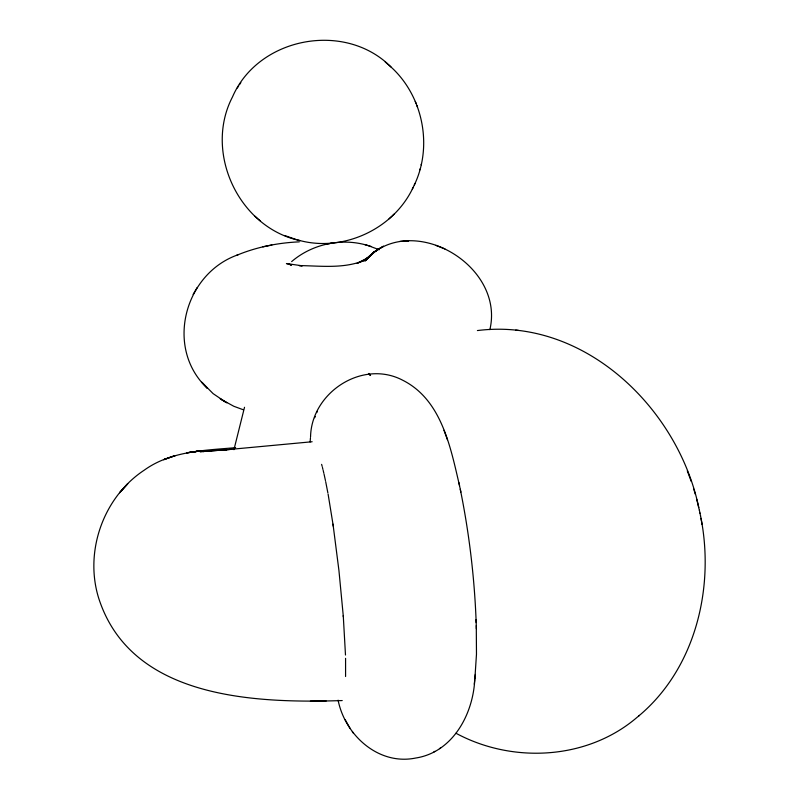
<?xml version="1.0" encoding="UTF-8"?>
<svg xmlns="http://www.w3.org/2000/svg" width="799" height="799" viewBox="0 0 799 799"><rect width="100%" height="100%" fill="white"/><g stroke="black" fill="none" stroke-linecap="round" stroke-linejoin="round"><path stroke-width="1.2" d="M345.577 676.513L345.577 658.346M310.122 441.987L310.461 437.852M474.876 678.77L476.474 654.241L476.284 625.577M338.107 700.194C345.048 735.18 378.486 765.612 415.55 758.061C452.773 752.348 473.028 714.336 474.766 679.689M474.276 684.204L475.345 674.416M310.551 436.893C311.41 392.439 362.536 359.081 402.736 380.244C441.697 399.84 450.476 447.17 459.535 485.672M489.867 329.637C505.268 264.669 410.027 209.728 364.763 260.794L374.711 251.635L383.54 246.192L377.138 249.777L368.039 257.658M414.311 184.988C433.487 145.088 422.421 93.593 388.704 64.989M233.947 449.677L244.514 407.28M419.914 169.807L420.154 168.829M421.143 164.844L421.343 164.075M316.774 412.604L317.343 411.205M314.706 417.737L315.245 416.419M238.222 254.711C184.259 273.368 164.484 348.144 207.321 388.264L201.817 382.202M296.789 239.68C341.543 253.223 393.368 229.762 413.113 187.465M412.314 189.153L415.031 183.46M391.021 66.996C345.098 20.714 258.297 37.084 232.499 96.929C203.575 152.389 238.841 227.835 300.224 240.649M193.128 294.441L197.243 287.46M237.303 88L238.601 86.022M239.45 84.724L240.829 82.617M365.902 260.264L374.711 251.635L365.872 260.065M366.072 260.025L367.33 258.387M366.571 259.605L372.853 252.983L379.106 248.549L372.853 252.983L368.119 257.618M365.013 261.093L372.514 253.523L364.574 260.364L369.997 256.06L363.295 260.814L369.158 257.098L357.153 263.31L363.195 260.854C342.921 268.824 320.449 265.887 299.166 265.578L302.272 265.807L286.412 263.55L291.625 265.038M389.053 218.846L391.22 216.819M392.109 215.98L394.197 214.032M455.989 733.252C512.529 763.794 587.285 759.889 636.883 717.502C695.37 670.031 715.255 587.535 700.503 515.685M638.671 716.004L639.4 715.405M291.645 261.593C312.229 243.885 341.902 237.553 367.87 245.513M433.817 751.979L434.916 751.33M439.45 748.633L440.559 747.984M236.554 255.37C256.359 247.071 277.932 242.806 299.295 241.857M262.881 246.821L271.87 245.043M326.411 244.154L329.857 243.535M330.217 243.465L333.692 242.836M235.625 447.66C204.354 450.416 170.926 450.966 144.309 470.122C103.241 497.148 83.975 551.869 98.856 598.691C131.505 698.895 254.781 703.35 342.212 700.563M191.68 452.114L201.448 450.796L188.764 452.514M477.403 330.566C583.899 317.033 677.991 407.919 698.775 507.585M312.139 441.747L221.543 450.207L231.73 449.308M405.522 241.028L408.629 240.809L399.76 241.438M209.038 451.055L200.06 451.695L226.457 449.747L202.926 451.535L211.335 450.916L206.611 451.155L210.077 451.305M310.392 701.142L326.112 701.013M518.601 330.446L515.735 330.127M295.96 239.44L284.594 235.495M368.389 245.683L379.195 249.747M365.003 244.664L371.215 246.511M243.365 409.797L233.787 406.262L220.244 398.831L226.826 402.866M290.896 264.789L289.028 264.129L291.186 264.928M444.893 248.908L435.835 245.363M226.167 402.466L213.123 393.637L202.067 382.471M385.248 62.012L387.645 64.09M254.971 216.239L257.328 218.277M258.077 218.946L260.514 221.053M369.218 373.742L370.556 375.47M369.118 373.652L370.247 375.2M368.968 373.433L370.197 375.131M349.942 728.199L345.238 719.799M352.329 731.694L353.198 732.973M415.28 101.443L415.969 103.171M416.888 105.498L417.517 107.076M687.3 470.871L691.245 481.457M443.994 430.301L445.642 434.846M445.822 435.285L447.41 439.68M693.762 489.078L695.29 494.172M321.617 464.369L322.177 466.426M322.426 467.415L322.926 469.393M323.156 470.341L323.835 473.178M699.425 510.491L696.758 499.435M324.044 474.107L325.453 480.559M699.385 510.291L700.004 513.218M460.274 489.288C469.612 535.22 475.015 581.972 476.384 628.823M458.876 482.566L460.873 492.114M325.672 481.617L327.88 492.973M699.964 512.998L700.543 515.924M702.051 524.444L701.013 518.371M328.109 494.152L333.343 526.421M333.003 524.144L338.946 570.626L343.36 616.848M343.26 615.62L345.488 655.03M476.084 619.585L476.174 622.561M127.66 483.834L119.72 492.643L127.66 483.834M164.624 459.345L163.655 459.715L175.251 455.58L164.624 459.345M196.993 451.355L186.676 452.833L198.831 451.105L196.993 451.355"/></g></svg>
